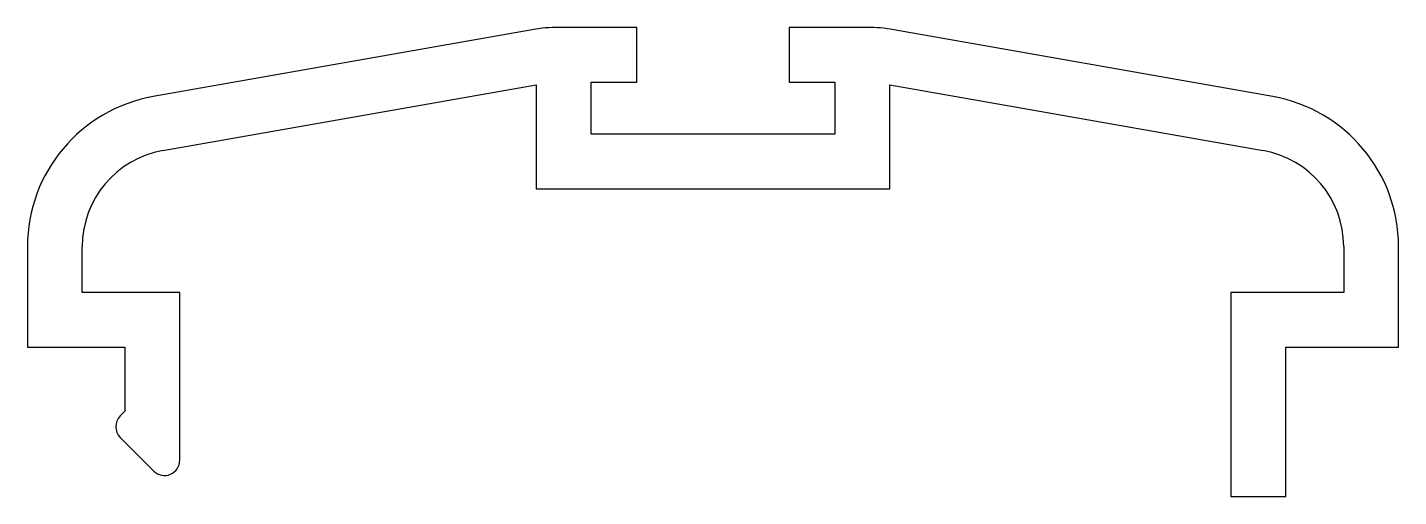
# Model space of a CAD drawing. Extents: x 540 to 585, y 703 to 718.4.
import ezdxf

# ---------------------------------------------------------------- set-up
doc = ezdxf.new("R2010")
doc.units = 0
doc.layers.add('ANA', color=220, linetype='CONTINUOUS')

msp = doc.modelspace()

# ---------------------------------------------------------------- linework, layer by layer
at = {"layer": 'ANA', "color": 0}
for p, q in [((556.599, 718.327), (544.161, 716.133)), ((560.03, 718.404), (557.468, 718.404)), ((560.03, 716.604), (560.03, 718.404)), ((567.593, 718.404), (565.03, 718.404)), ((565.03, 718.404), (565.03, 716.604)), ((580.899, 716.133), (568.461, 718.327)), ((544.474, 714.36), (556.73, 716.523)), ((556.73, 716.523), (556.73, 713.104)), ((558.53, 714.904), (558.53, 716.604)), ((558.53, 716.604), (560.03, 716.604)), ((565.03, 716.604), (566.53, 716.604)), ((566.53, 716.604), (566.53, 714.904)), ((568.33, 713.104), (568.33, 716.523)), ((568.33, 716.523), (580.586, 714.36)), ((566.53, 714.904), (558.53, 714.904)), ((556.73, 713.104), (568.33, 713.104)), ((540.03, 711.209), (540.03, 707.904)), ((541.83, 709.704), (541.83, 711.209)), ((583.23, 711.209), (583.23, 709.704)), ((585.03, 707.904), (585.03, 711.209)), ((545.03, 709.704), (541.83, 709.704)), ((545.03, 704.196), (545.03, 709.704)), ((583.23, 709.704), (579.53, 709.704)), ((579.53, 709.704), (579.53, 703.004)), ((540.03, 707.904), (543.23, 707.904)), ((543.23, 707.904), (543.23, 705.804)), ((581.33, 703.004), (581.33, 707.904)), ((581.33, 707.904), (585.03, 707.904)), ((543.23, 705.804), (543.077, 705.65)), ((543.077, 704.943), (544.177, 703.843)), ((579.53, 703.004), (581.33, 703.004))]:
    msp.add_line(p, q, dxfattribs=at)
for centre, radius, start, end in [((557.468, 713.404), 5, 90, 100.008), ((567.593, 713.404), 5, 79.992, 90), ((545.03, 711.209), 5, 100.008, 180), ((580.03, 711.209), 5, 360, 79.992), ((545.03, 711.209), 3.2, 100.008, 180), ((580.03, 711.209), 3.2, 0, 79.992), ((543.43, 705.296), 0.5, 135, 225), ((544.53, 704.196), 0.5, 225, 0)]:
    msp.add_arc(centre, radius, start, end, dxfattribs=at)

doc.saveas('drawing.dxf')
